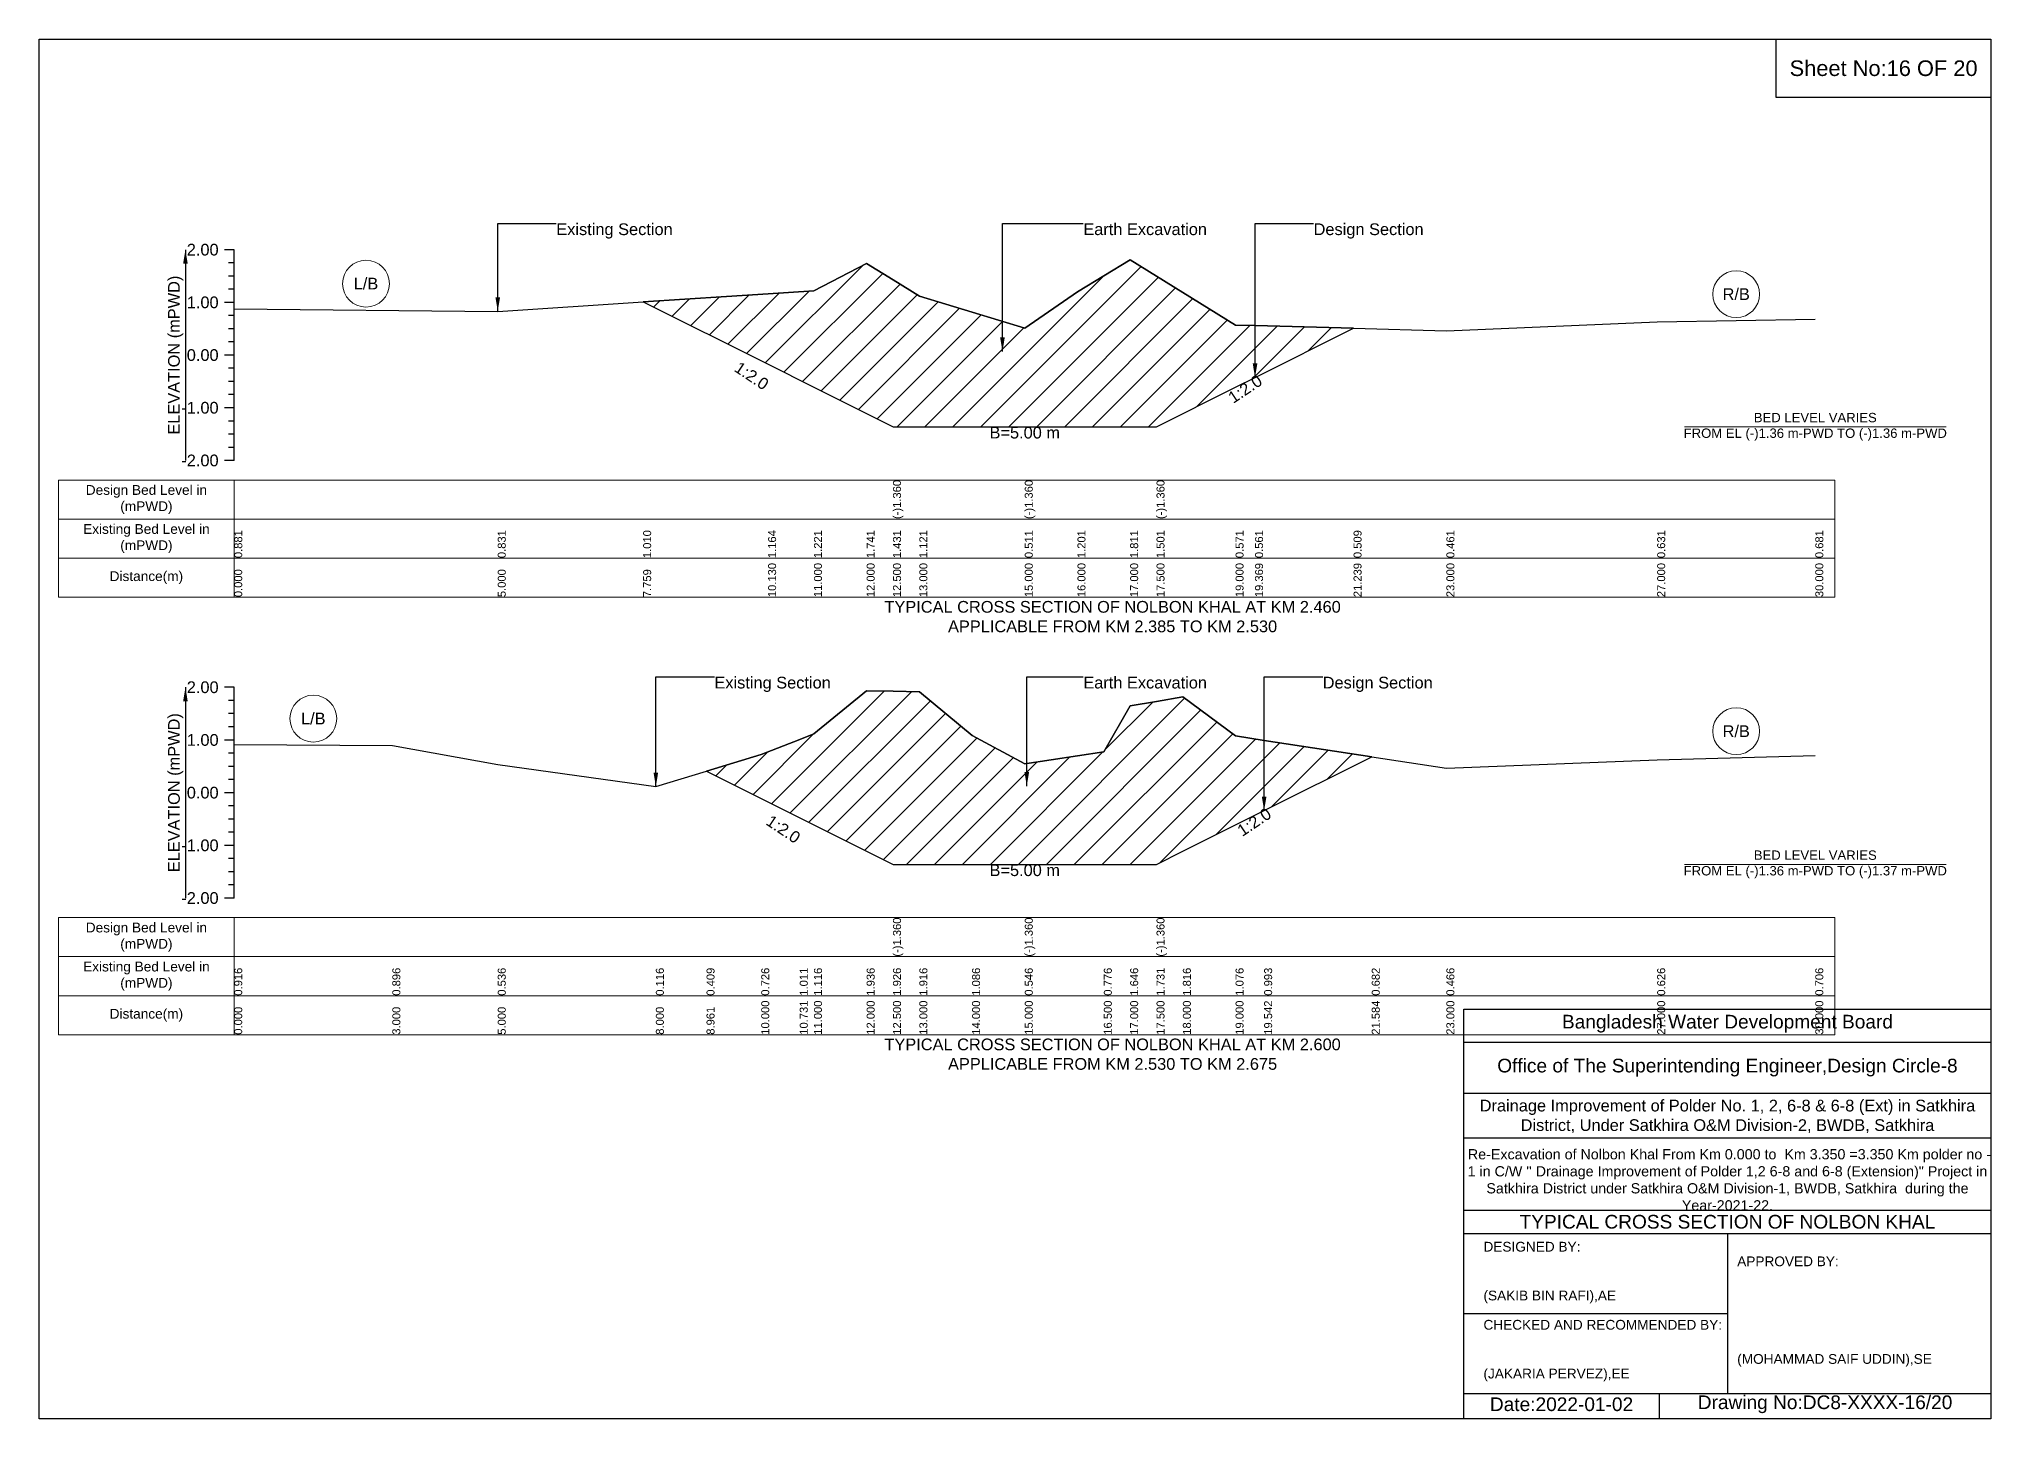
# Model space of a CAD drawing. Header units: inches. Extents: x 91000 to 298000, y -5656 to 0.
# Drawn here: x 250000 to 258000, y -5656 to 0 of the extents above; entities that cross this region are included whole.
import ezdxf

# ---------------------------------------------------------------- set-up
doc = ezdxf.new("R2010")
doc.units = ezdxf.units.IN
doc.header["$LTSCALE"] = 7
doc.header["$MEASUREMENT"] = 0
for name, color, linetype, lineweight in [('Cross section Data Border', 7, 'Continuous', 9), ('Cross Section Labels', 7, 'Continuous', 9), ('Existing_Bed_Level for Xsection', 7, 'Continuous', 25)]:
    doc.layers.add(name, color=color, linetype=linetype, lineweight=lineweight)
doc.styles.get("Standard").update_dxf_attribs({"font": 'arial.ttf'})
doc.dimstyles.get("Standard").update_dxf_attribs({"dimtxt": 0.18, "dimasz": 0.18, "dimexe": 0.18, "dimexo": 0.0625, "dimgap": 0.09, "dimtad": 0, "dimtih": 1, "dimtoh": 1, "dimdec": 4, "dimzin": 0, "dimdsep": 46, "dimtxsty": 'Standard', "dimcen": 0.09, "dimadec": 0, "dimazin": 0, "dimtfac": 1, "dimtdec": 4, "dimtofl": 0, "dimtmove": 0, "dimatfit": 3, "dimfxl": 1, "dimtolj": 1, "dimtzin": 0, "dimarcsym": 0})

msp = doc.modelspace()

# ---------------------------------------------------------------- hatches: boundary and pattern name
at = {"layer": 'Existing_Bed_Level for Xsection'}
h = msp.add_hatch(dxfattribs=at)
h.set_pattern_fill('ANSI31', color=256, scale=648, style=0)
h.paths.add_polyline_path([(252476, -1077.3), (252988, -1333.3), (253176, -1427.3), (253392, -1535.3), (253500, -1589.3), (253608, -1589.3), (254040, -1589.3), (254256, -1589.3), (254472, -1589.3), (254580, -1589.3), (254904, -1427.3), (254983.8, -1387.4), (255387.6, -1185.5), (254983.8, -1174.4), (254904, -1172.2), (254580, -971.4), (254472, -904.4), (254256, -1036.2), (254040, -1185.2), (253608, -1053.4), (253500, -986.5), (253392, -919.5), (253176, -1031.8), (252988, -1044.1)])
h = msp.add_hatch(dxfattribs=at)
h.set_pattern_fill('ANSI31', color=256, scale=648, style=0)
h.paths.add_polyline_path([(252735.7, -3000.7), (252960, -3112.8), (253117.8, -3191.7), (253176, -3220.8), (253392, -3328.8), (253500, -3382.8), (253608, -3382.8), (253824, -3382.8), (254040, -3382.8), (254364, -3382.8), (254472, -3382.8), (254580, -3382.8), (254688, -3328.8), (254904, -3220.8), (255021.1, -3162.3), (255462.1, -2941.8), (255021.1, -2874.5), (254904, -2856.6), (254688, -2696.8), (254580, -2715.2), (254472, -2733.5), (254364, -2921.4), (254040, -2971.1), (253824, -2854.5), (253608, -2675.2), (253500, -2673), (253392, -2670.9), (253176, -2848), (253117.8, -2870.7), (252960, -2932.2)])

# ---------------------------------------------------------------- linework, layer by layer
for points in [[(250000, 0), (258000, 0), (258000, -5656), (250000, -5656)], [(257120, 0), (258000, 0), (258000, -240), (257120, -240)]]:
    msp.add_lwpolyline(points, close=True)
for points in [[(255840, -5656), (255840, -3976), (258000, -3976)], [(255840, -4112), (258000, -4112)], [(255840, -4320), (258000, -4320)], [(255840, -4504), (258000, -4504)], [(255840, -4800), (258000, -4800)], [(255840, -4896), (258000, -4896)], [(256920, -4896), (256920, -5552)], [(255840, -5224), (256920, -5224)], [(255840, -5552), (258000, -5552)], [(256640, -5552), (256640, -5656)]]:
    msp.add_lwpolyline(points)
at = {"layer": 'Cross section Data Border'}
for points in [[(250080, -1807.6), (257360, -1807.6), (257360, -2287.6), (250080, -2287.6)], [(250080, -3601.1), (257360, -3601.1), (257360, -4081.1), (250080, -4081.1)]]:
    msp.add_lwpolyline(points, close=True, dxfattribs=at)
for points in [[(250800, -1807.6), (250800, -2287.6)], [(250080, -1967.6), (257360, -1967.6)], [(250080, -2127.6), (257360, -2127.6)], [(250800, -3601.1), (250800, -4081.1)], [(250080, -3761.1), (257360, -3761.1)], [(250080, -3921.1), (257360, -3921.1)]]:
    msp.add_lwpolyline(points, dxfattribs=at)
at = {"layer": 'Cross Section Labels'}
for points in [[(256744.2, -1589.3), (257815.8, -1589.3)], [(256744.2, -3382.8), (257815.8, -3382.8)]]:
    msp.add_lwpolyline(points, dxfattribs=at)
for centre in [(251340, -1002.7), (256956, -1045.9), (251124, -2785.4), (256956, -2837.2)]:
    msp.add_circle(centre, 96, dxfattribs=at)
at = {"layer": 'Existing_Bed_Level for Xsection'}
for points in [[(250800, -863.6), (250760, -863.6)], [(250800, -1727.6), (250800, -1511.6), (250800, -1295.6), (250800, -1079.6), (250800, -863.6)], [(250800, -917.6), (250776, -917.6)], [(250800, -1105.3), (251880, -1116.1), (252476, -1077.3), (252988, -1044.1), (253176, -1031.8), (253392, -919.5), (253500, -986.5), (253500, -986.5), (253608, -1053.4), (254040, -1185.2), (254040, -1185.2), (254256, -1036.2), (254472, -904.4), (254580, -971.4), (254580, -971.4), (254904, -1172.2), (254983.8, -1174.4), (255387.6, -1185.5), (255768, -1196), (256632, -1159.3), (257280, -1148.5)], [(250800, -971.6), (250776, -971.6)], [(250800, -1025.6), (250776, -1025.6)], [(250800, -1079.6), (250760, -1079.6)], [(250800, -1133.6), (250776, -1133.6)], [(250800, -1187.6), (250776, -1187.6)], [(250800, -1241.6), (250776, -1241.6)], [(250800, -1295.6), (250760, -1295.6)], [(250800, -1349.6), (250776, -1349.6)], [(250800, -1403.6), (250776, -1403.6)], [(250800, -1511.6), (250760, -1511.6)], [(250800, -1457.6), (250776, -1457.6)], [(250800, -1565.6), (250776, -1565.6)], [(250800, -1619.6), (250776, -1619.6)], [(250800, -1673.6), (250776, -1673.6)], [(250800, -1727.6), (250760, -1727.6)], [(250800, -2657.1), (250760, -2657.1)], [(250800, -2711.1), (250776, -2711.1)], [(250800, -3521.1), (250800, -3305.1), (250800, -3089.1), (250800, -2873.1), (250800, -2657.1)], [(250800, -2891.2), (251448, -2895.5), (251880, -2973.3), (252528, -3064), (252735.7, -3000.7), (252960, -2932.2), (253117.8, -2870.7), (253176, -2848), (253392, -2670.9), (253500, -2673), (253500, -2673), (253608, -2675.2), (253824, -2854.5), (254040, -2971.1), (254040, -2971.1), (254364, -2921.4), (254472, -2733.5), (254580, -2715.2), (254580, -2715.2), (254688, -2696.8), (254904, -2856.6), (255021.1, -2874.5), (255462.1, -2941.8), (255768, -2988.4), (256632, -2953.8), (257280, -2936.6)], [(250800, -2765.1), (250776, -2765.1)], [(250800, -2873.1), (250760, -2873.1)], [(250800, -2819.1), (250776, -2819.1)], [(250800, -2927.1), (250776, -2927.1)], [(250800, -2981.1), (250776, -2981.1)], [(250800, -3035.1), (250776, -3035.1)], [(250800, -3089.1), (250760, -3089.1)], [(250800, -3143.1), (250776, -3143.1)], [(250800, -3197.1), (250776, -3197.1)], [(250800, -3251.1), (250776, -3251.1)], [(250800, -3305.1), (250760, -3305.1)], [(250800, -3359.1), (250776, -3359.1)], [(250800, -3413.1), (250776, -3413.1)], [(250800, -3467.1), (250776, -3467.1)], [(250800, -3521.1), (250760, -3521.1)]]:
    msp.add_lwpolyline(points, dxfattribs=at)
for points in [[(252476, -1077.3), (252988, -1333.3), (253176, -1427.3), (253392, -1535.3), (253500, -1589.3), (253500, -1589.3), (253608, -1589.3), (254040, -1589.3), (254040, -1589.3), (254256, -1589.3), (254472, -1589.3), (254580, -1589.3), (254580, -1589.3), (254904, -1427.3), (254983.8, -1387.4), (255387.6, -1185.5), (254983.8, -1174.4), (254904, -1172.2), (254580, -971.4), (254580, -971.4), (254472, -904.4), (254256, -1036.2), (254040, -1185.2), (254040, -1185.2), (253608, -1053.4), (253500, -986.5), (253500, -986.5), (253392, -919.5), (253176, -1031.8), (252988, -1044.1)], [(252735.7, -3000.7), (252960, -3112.8), (253117.8, -3191.7), (253176, -3220.8), (253392, -3328.8), (253500, -3382.8), (253500, -3382.8), (253608, -3382.8), (253824, -3382.8), (254040, -3382.8), (254040, -3382.8), (254364, -3382.8), (254472, -3382.8), (254580, -3382.8), (254580, -3382.8), (254688, -3328.8), (254904, -3220.8), (255021.1, -3162.3), (255462.1, -2941.8), (255462.1, -2941.8), (255462.1, -2941.8), (255021.1, -2874.5), (254904, -2856.6), (254688, -2696.8), (254580, -2715.2), (254580, -2715.2), (254472, -2733.5), (254364, -2921.4), (254040, -2971.1), (254040, -2971.1), (253824, -2854.5), (253608, -2675.2), (253500, -2673), (253500, -2673), (253392, -2670.9), (253176, -2848), (253117.8, -2870.7), (252960, -2932.2)]]:
    msp.add_lwpolyline(points, close=True, dxfattribs=at)

# ---------------------------------------------------------------- texts
at = {"attachment_point": 5}
for s, insert, char_height in [('Sheet No:16 OF 20', (257560, -120), 64), ('Bangladesh Water Development Board', (256920, -4036), 56), ('Office of The Superintending Engineer,Design Circle-8', (256920, -4216), 56)]:
    msp.add_mtext(s, dxfattribs=dict(at, insert=insert, char_height=char_height))
for s, insert, char_height, width, attachment_point in [('Drainage Improvement of Polder No. 1, 2, 6-8 & 6-8 (Ext) in Satkhira District, Under Satkhira O&M Division-2, BWDB, Satkhira', (256920, -4416), 48, 2240, 5), (' Re-Excavation of Nolbon Khal From Km 0.000 to  Km 3.350 =3.350 Km polder no - 1 in C/W \'\' Drainage Improvement of Polder 1,2 6-8 and 6-8 (Extension)" Project in Satkhira District under Satkhira O&M Division-1, BWDB, Satkhira  during the Year-2021-22. ', (256920, -4676), 41.8678, 2160, 5), ('TYPICAL CROSS SECTION OF NOLBON KHAL', (256920, -4848), 56, 2240, 5), ('DESIGNED BY:^J^J^J(SAKIB BIN RAFI),AE', (255920, -5056), 40, 1120, 4), ('APPROVED BY:^J^J^J^J^J^J(MOHAMMAD SAIF UDDIN),SE', (256960, -5216), 40, 1120, 4), ('CHECKED AND RECOMMENDED BY:^J^J^J(JAKARIA PERVEZ),EE', (255920, -5376), 40, 1120, 4), ('Date:2022-01-02', (256240, -5596), 56, 1120, 5), ('Drawing No:DC8-XXXX-16/20', (257320, -5596), 56, 1760, 5)]:
    msp.add_mtext(s, dxfattribs=dict(insert=insert, char_height=char_height, width=width, attachment_point=attachment_point))
at = {"layer": 'Cross section Data Border', "char_height": 40, "width": 640, "attachment_point": 5}
for s, insert in [('Design Bed Level in (mPWD)', (250440, -1887.6)), ('Existing Bed Level in (mPWD)', (250440, -2047.6)), ('Distance(m)', (250440, -2207.6)), ('Design Bed Level in (mPWD)', (250440, -3681.1)), ('Existing Bed Level in (mPWD)', (250440, -3841.1)), ('Distance(m)', (250440, -4001.1))]:
    msp.add_mtext(s, dxfattribs=dict(at, insert=insert))
at = {"layer": 'Cross Section Labels'}
for s, insert, char_height, attachment_point in [('Existing Section', (252120, -755.6), 48, 1), ('Earth Excavation', (254280, -755.6), 48, 1), ('Design Section', (255223.8, -755.6), 48, 1), ('L/B', (251340, -1002.7), 48, 5), ('R/B', (256956, -1045.9), 48, 5), ('B=5.00 m', (254040, -1589.3), 48, 2), ('BED LEVEL VARIES ^JFROM EL (-)1.36 m-PWD TO (-)1.36 m-PWD', (257280, -1589.3), 38.4, 5), ('TYPICAL CROSS SECTION OF NOLBON KHAL AT KM 2.460^JAPPLICABLE FROM KM 2.385 TO KM 2.530', (254400, -2367.6), 48, 5), ('Existing Section', (252768, -2613.9), 48, 1), ('Earth Excavation', (254280, -2613.9), 48, 1), ('Design Section', (255261.1, -2613.9), 48, 1), ('L/B', (251124, -2785.4), 48, 5), ('R/B', (256956, -2837.2), 48, 5), ('BED LEVEL VARIES ^JFROM EL (-)1.36 m-PWD TO (-)1.37 m-PWD', (257280, -3382.8), 38.4, 5), ('B=5.00 m', (254040, -3382.8), 48, 2), ('TYPICAL CROSS SECTION OF NOLBON KHAL AT KM 2.600^JAPPLICABLE FROM KM 2.530 TO KM 2.675', (254400, -4161.1), 48, 5)]:
    msp.add_mtext(s, dxfattribs=dict(at, insert=insert, char_height=char_height, attachment_point=attachment_point))
at = {"layer": 'Cross Section Labels', "char_height": 48, "attachment_point": 2}
for insert, rotation in [((252934, -1360.3), 326.30993), ((254929.8, -1414.4), 33.69007), ((253063.8, -3218.7), 326.30993), ((254967.1, -3189.3), 33.69007)]:
    msp.add_mtext('1:2.0', dxfattribs=dict(at, insert=insert, rotation=rotation))
at = {"layer": 'Existing_Bed_Level for Xsection', "char_height": 48, "attachment_point": 6}
for s, insert in [('2.00', (250736, -863.6)), ('1.00', (250736, -1079.6)), ('0.00', (250736, -1295.6)), ('-1.00', (250736, -1511.6)), ('-2.00', (250736, -1727.6)), ('2.00', (250736, -2657.1)), ('1.00', (250736, -2873.1)), ('0.00', (250736, -3089.1)), ('-1.00', (250736, -3305.1)), ('-2.00', (250736, -3521.1))]:
    msp.add_mtext(s, dxfattribs=dict(at, insert=insert))
at = {"layer": 'Existing_Bed_Level for Xsection', "rotation": 90}
for s, insert, char_height, attachment_point in [('ELEVATION (mPWD)', (250560, -1295.6), 48, 5), ('(-)1.360', (253500, -1967.6), 32.8, 1), ('(-)1.360', (254040, -1967.6), 32.8, 1), ('(-)1.360', (254580, -1967.6), 32.8, 1), ('0.881', (250800, -2127.6), 32.8, 1), ('0.831', (251880, -2127.6), 32.8, 1), ('1.010', (252476, -2127.6), 32.8, 1), ('1.164', (252988, -2127.6), 32.8, 1), ('1.221', (253176, -2127.6), 32.8, 1), ('1.741', (253392, -2127.6), 32.8, 1), ('1.431', (253500, -2127.6), 32.8, 1), ('1.121', (253608, -2127.6), 32.8, 1), ('0.511', (254040, -2127.6), 32.8, 1), ('1.201', (254256, -2127.6), 32.8, 1), ('1.811', (254472, -2127.6), 32.8, 1), ('1.501', (254580, -2127.6), 32.8, 1), ('0.571', (254904, -2127.6), 32.8, 1), ('0.561', (254983.8, -2127.6), 32.8, 1), ('0.509', (255387.6, -2127.6), 32.8, 1), ('0.461', (255768, -2127.6), 32.8, 1), ('0.631', (256632, -2127.6), 32.8, 1), ('0.681', (257280, -2127.6), 32.8, 1), ('10.130', (252988, -2287.6), 32.8, 1), ('11.000', (253176, -2287.6), 32.8, 1), ('12.000', (253392, -2287.6), 32.8, 1), ('12.500', (253500, -2287.6), 32.8, 1), ('13.000', (253608, -2287.6), 32.8, 1), ('15.000', (254040, -2287.6), 32.8, 1), ('16.000', (254256, -2287.6), 32.8, 1), ('17.000', (254472, -2287.6), 32.8, 1), ('17.500', (254580, -2287.6), 32.8, 1), ('19.000', (254904, -2287.6), 32.8, 1), ('19.369', (254983.8, -2287.6), 32.8, 1), ('21.239', (255387.6, -2287.6), 32.8, 1), ('23.000', (255768, -2287.6), 32.8, 1), ('27.000', (256632, -2287.6), 32.8, 1), ('30.000', (257280, -2287.6), 32.8, 1), ('0.000', (250800, -2287.6), 32.8, 1), ('5.000', (251880, -2287.6), 32.8, 1), ('7.759', (252476, -2287.6), 32.8, 1), ('ELEVATION (mPWD)', (250560, -3089.1), 48, 5), ('(-)1.360', (253500, -3761.1), 32.8, 1), ('(-)1.360', (254040, -3761.1), 32.8, 1), ('(-)1.360', (254580, -3761.1), 32.8, 1), ('0.916', (250800, -3921.1), 32.8, 1), ('0.896', (251448, -3921.1), 32.8, 1), ('0.536', (251880, -3921.1), 32.8, 1), ('0.116', (252528, -3921.1), 32.8, 1), ('0.409', (252735.7, -3921.1), 32.8, 1), ('0.726', (252960, -3921.1), 32.8, 1), ('1.011', (253117.8, -3921.1), 32.8, 1), ('1.116', (253176, -3921.1), 32.8, 1), ('1.936', (253392, -3921.1), 32.8, 1), ('1.926', (253500, -3921.1), 32.8, 1), ('1.916', (253608, -3921.1), 32.8, 1), ('1.086', (253824, -3921.1), 32.8, 1), ('0.546', (254040, -3921.1), 32.8, 1), ('0.776', (254364, -3921.1), 32.8, 1), ('1.646', (254472, -3921.1), 32.8, 1), ('1.731', (254580, -3921.1), 32.8, 1), ('1.816', (254688, -3921.1), 32.8, 1), ('1.076', (254904, -3921.1), 32.8, 1), ('0.993', (255021.1, -3921.1), 32.8, 1), ('0.682', (255462.1, -3921.1), 32.8, 1), ('0.466', (255768, -3921.1), 32.8, 1), ('0.626', (256632, -3921.1), 32.8, 1), ('0.706', (257280, -3921.1), 32.8, 1), ('0.000', (250800, -4081.1), 32.8, 1), ('3.000', (251448, -4081.1), 32.8, 1), ('5.000', (251880, -4081.1), 32.8, 1), ('8.000', (252528, -4081.1), 32.8, 1), ('8.961', (252735.7, -4081.1), 32.8, 1), ('10.000', (252960, -4081.1), 32.8, 1), ('10.731', (253117.8, -4081.1), 32.8, 1), ('11.000', (253176, -4081.1), 32.8, 1), ('12.000', (253392, -4081.1), 32.8, 1), ('12.500', (253500, -4081.1), 32.8, 1), ('13.000', (253608, -4081.1), 32.8, 1), ('14.000', (253824, -4081.1), 32.8, 1), ('15.000', (254040, -4081.1), 32.8, 1), ('16.500', (254364, -4081.1), 32.8, 1), ('17.000', (254472, -4081.1), 32.8, 1), ('17.500', (254580, -4081.1), 32.8, 1), ('18.000', (254688, -4081.1), 32.8, 1), ('19.000', (254904, -4081.1), 32.8, 1), ('19.542', (255021.1, -4081.1), 32.8, 1), ('21.584', (255462.1, -4081.1), 32.8, 1), ('23.000', (255768, -4081.1), 32.8, 1), ('27.000', (256632, -4081.1), 32.8, 1), ('30.000', (257280, -4081.1), 32.8, 1)]:
    msp.add_mtext(s, dxfattribs=dict(at, insert=insert, char_height=char_height, attachment_point=attachment_point))

# ---------------------------------------------------------------- leaders
at = {"layer": 'Cross Section Labels', "annotation_type": 0, "has_hookline": 1, "hookline_direction": 0}
for points, text_width in [([(251880, -1116.1), (251880, -755.6), (252119.9, -755.6)], 467.2), ([(253948.6, -1280.9), (253948.6, -755.6), (254279.9, -755.6)], 497), ([(254983.8, -1387.4), (254983.8, -755.6), (255223.7, -755.6)], 441.2), ([(252528, -3064), (252528, -2613.9), (252767.9, -2613.9)], 467.2), ([(254048.2, -3062.1), (254048.2, -2613.9), (254279.9, -2613.9)], 497), ([(255021.1, -3162.3), (255021.1, -2613.9), (255261, -2613.9)], 441.2)]:
    msp.add_leader(points, dimstyle='Standard', override={"dimasz": 57.6}, dxfattribs=dict(at, text_width=text_width))
at = {"layer": 'Existing_Bed_Level for Xsection'}
for points in [[(250600, -863.6), (250600, -1727.6)], [(250600, -2657.1), (250600, -3521.1)]]:
    msp.add_leader(points, dimstyle='Standard', override={"dimasz": 57.6}, dxfattribs=at)

doc.saveas('drawing.dxf')
